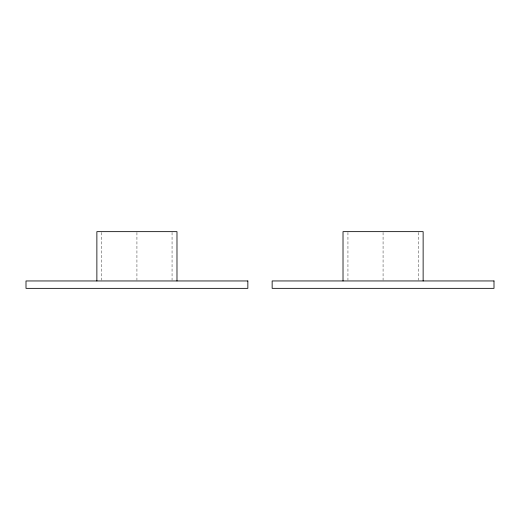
<?xml version="1.0" encoding="UTF-8"?>
<svg xmlns="http://www.w3.org/2000/svg" width="520" height="520" viewBox="0 0 520 520"><rect width="100%" height="100%" fill="white"/><g stroke="black" fill="none" stroke-linecap="round" stroke-linejoin="round"><path stroke-width="0.39" stroke-dasharray="2.6 1.95" d="M418.197 232.459L418.197 280.144M383.071 232.459L383.071 280.144M347.945 232.459L347.945 280.144M172.055 232.466L172.055 280.15M136.929 232.466L136.929 280.15M101.803 232.466L101.803 280.15"/><path stroke-width="0.78" d="M423.131 280.95L423.131 231.647L343.018 231.647L343.018 280.95M176.982 280.956L176.982 231.654L96.87 231.654L96.87 280.956M247.852 280.956L26 280.956L26 288.353L247.852 288.353L247.852 280.956M494 280.95L272.149 280.95L272.149 288.346L494 288.346L494 280.95"/></g></svg>
